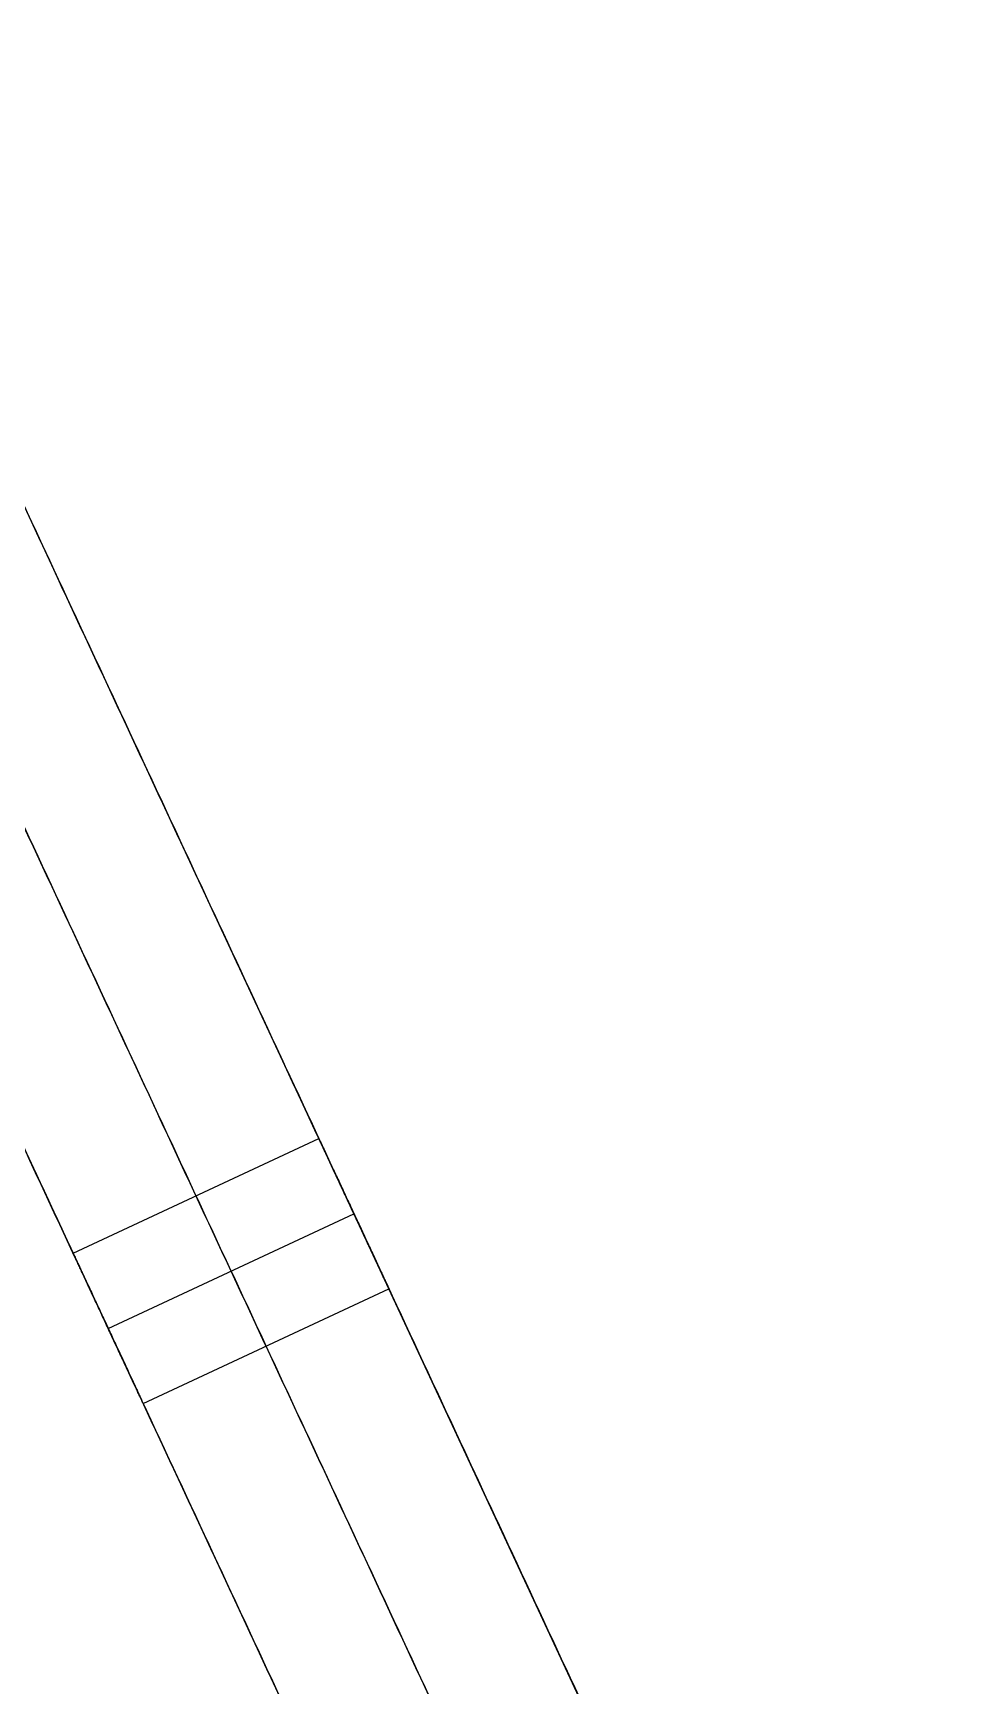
# Model space of a CAD drawing. Header units: millimetres. Extents: x -6529 to 809, y -8611 to 207.
# Drawn here: x -6017.8 to -5956.1, y -3716.7 to -3607 of the extents above; entities that cross this region are included whole.
import ezdxf

# ---------------------------------------------------------------- set-up
doc = ezdxf.new("R2010")
doc.units = ezdxf.units.MM
doc.header["$MEASUREMENT"] = 0
doc.layers.add('platen', color=7, linetype='Continuous', true_color=0x007f00)

# ---------------------------------------------------------------- blocks, each defined once
blk = doc.blocks.new('plaat base')
at = {"layer": 'platen'}
for p, q in [((58, -600), (1258, -600)), ((58, -600, 18), (1258, -600, 18)), ((95.5, -1232.5), (95.5, -1232.5, 18)), ((90, -1238), (90, -1238, 18)), ((101, -1238), (101, -1238, 18)), ((95.5, -1243.5), (95.5, -1243.5, 18))]:
    blk.add_line(p, q, dxfattribs=at)
for points in [[(358, 0), (179, 0), (0, 0)], [(358, 0, 18), (179, 0, 18), (0, 0, 18)], [(358, 0, 9), (179, 0, 9), (0, 0, 9)], [(58, -1258), (208, -1258), (358, -1258)], [(58, -1258, 18), (208, -1258, 18), (358, -1258, 18)], [(58, -1258, 9), (208, -1258, 9), (358, -1258, 9)]]:
    blk.add_open_spline(points, degree=2, dxfattribs=at)
for points in [[(95.5, -1243.5), (90, -1243.5), (90, -1238), (90, -1232.5), (95.5, -1232.5), (101, -1232.5), (101, -1238), (101, -1243.5), (95.5, -1243.5)], [(95.5, -1243.5, 18), (90, -1243.5, 18), (90, -1238, 18), (90, -1232.5, 18), (95.5, -1232.5, 18), (101, -1232.5, 18), (101, -1238, 18), (101, -1243.5, 18), (95.5, -1243.5, 18)]]:
    blk.add_rational_spline(points, [1, 0.707106781187, 1, 0.707106781187, 1, 0.707106781187, 1, 0.707106781187, 1], degree=2, knots=[-31.415927, -31.415927, -31.415927, -23.561945, -23.561945, -15.707963, -15.707963, -7.853982, -7.853982, 0, 0, 0], dxfattribs=at)

msp = doc.modelspace()

# ---------------------------------------------------------------- block references
at = {"layer": 'platen', "extrusion": (0.906308, 0.422618, 0)}
msp.add_blockref('plaat base', (-901.34, 1258.5, -7010.14), dxfattribs=at)

doc.saveas('drawing.dxf')
